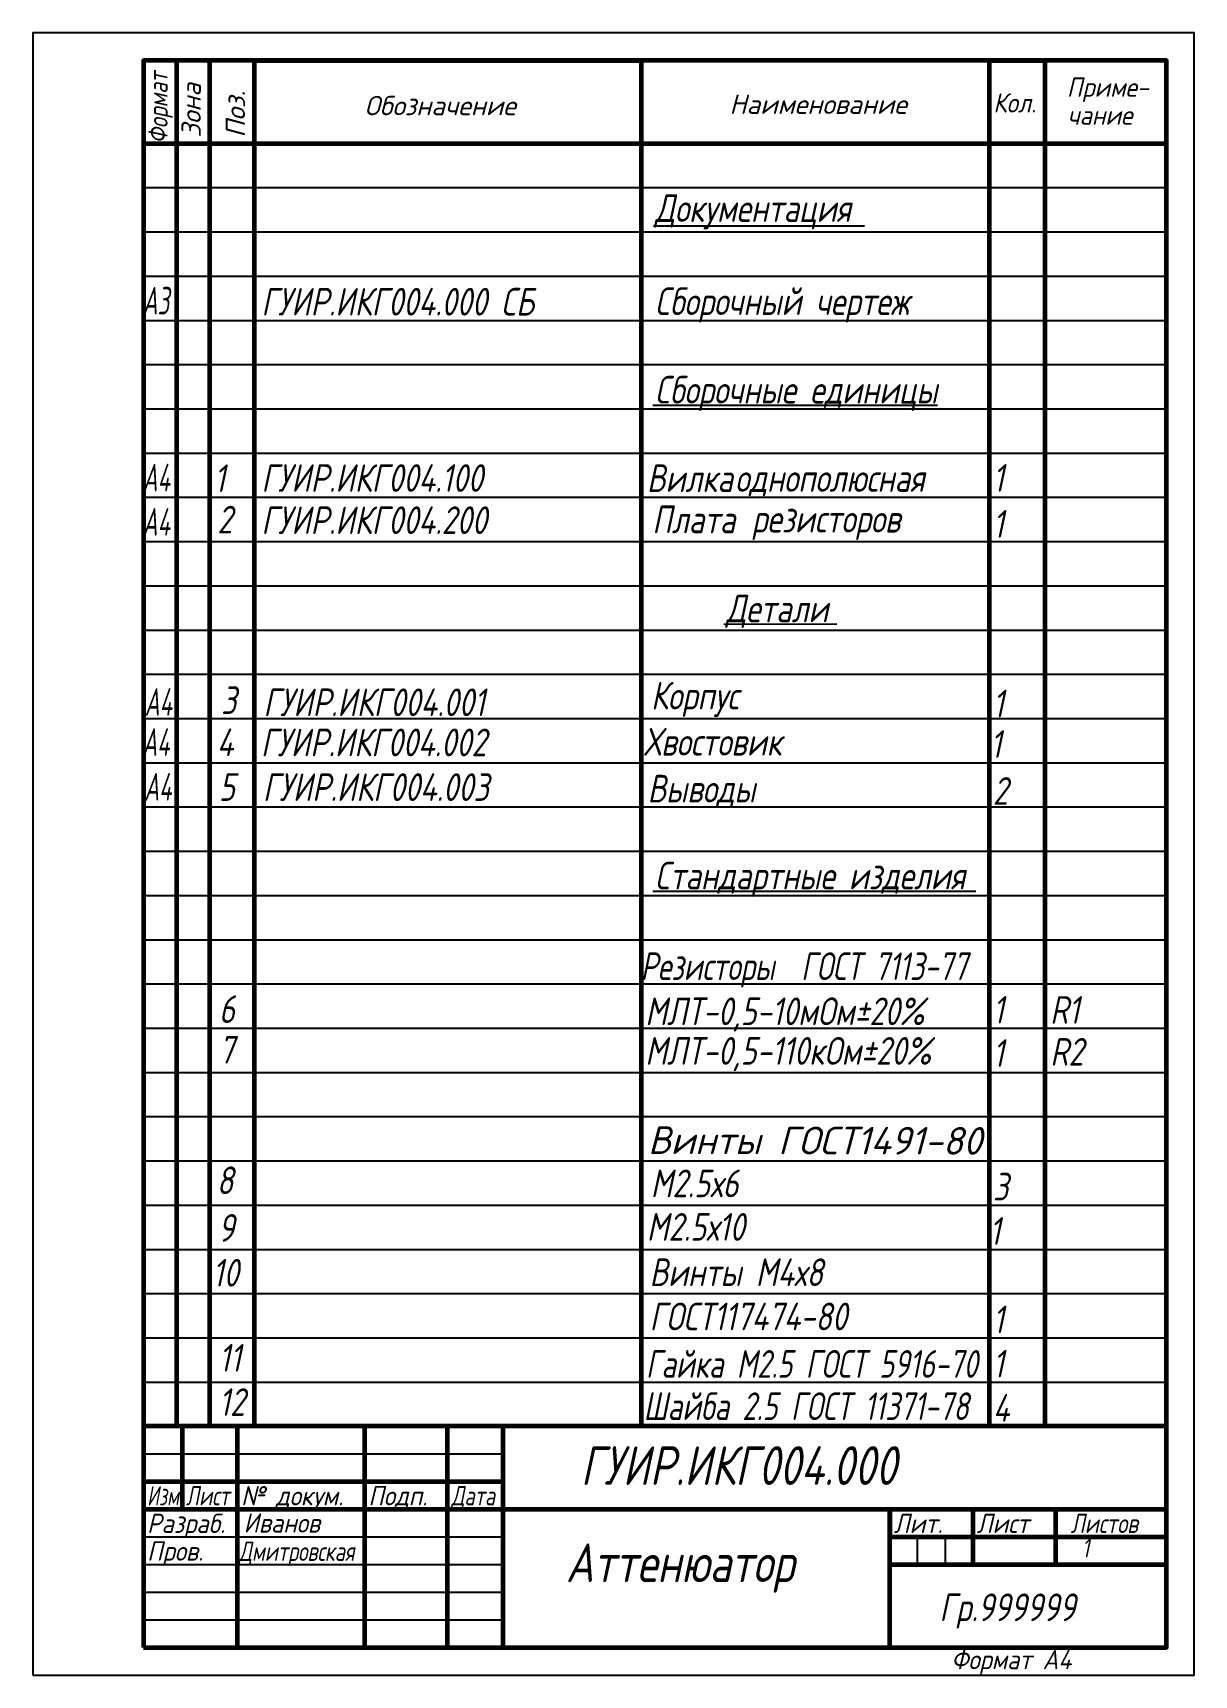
# Model space of a CAD drawing. Header units: millimetres. Extents: x 434 to 1079, y 0 to 297.
# Drawn here: x 869 to 1079, y 0 to 297 of the extents above; entities that cross this region are included whole.
import ezdxf
from ezdxf.enums import TextEntityAlignment as Align

# ---------------------------------------------------------------- set-up
doc = ezdxf.new("R2010")
doc.units = ezdxf.units.MM
doc.header["$LTSCALE"] = 0.5
doc.layers.get('0').update_dxf_attribs({"linetype": 'CONTINUOUS', "lineweight": 60})
doc.layers.add('3-размеры', color=6, linetype='CONTINUOUS')
doc.styles.get("Standard").update_dxf_attribs({"font": 'isocpeui.ttf', "width": 0.8})

msp = doc.modelspace()

# ---------------------------------------------------------------- linework, layer by layer
at = {"color": 7, "linetype": 'Continuous'}
for p, q in [((889, 292.02), (889, 277.02)), ((909, 292.02), (979, 292.02)), ((1042, 292.02), (1052, 292.02)), ((889, 35.02), (954, 35.02)), ((889, 30.02), (954, 30.02)), ((1024, 30.02), (1024, 25.02)), ((889, 5.02), (1074, 5.02))]:
    msp.add_line(p, q, dxfattribs=at)
at = {"color": 7, "linetype": 'Continuous', "lineweight": 60}
for p, q in [((895, 292.02), (895, 45.02)), ((901, 45.02), (901, 292.02)), ((909, 292.02), (909, 45.02)), ((979, 292.02), (979, 45.02)), ((1042, 45.02), (1042, 292.02)), ((1052, 292.02), (1052, 45.02)), ((889, 277.02), (1074, 277.02)), ((1074, 45.02), (889, 45.02)), ((896, 45.02), (896, 30.02)), ((906, 5.02), (906, 45.02)), ((929, 45.02), (929, 5.02)), ((944, 5.02), (944, 45.02)), ((954, 45.02), (954, 5.02)), ((889, 35.02), (954, 35.02)), ((889, 30.02), (954, 30.02)), ((954, 30.02), (1074, 30.02)), ((1024, 5.02), (1024, 30.02)), ((1039, 30.02), (1039, 20.02)), ((1054, 20.02), (1054, 30.02)), ((1024, 25.02), (1074, 25.02)), ((1024, 20.02), (1074, 20.02)), ((1024, 5.02), (1074, 5.02))]:
    msp.add_line(p, q, dxfattribs=at)
at = {"color": 7, "linetype": 'Continuous', "lineweight": -3}
for p, q in [((889, 269.02), (1074, 269.02)), ((889, 261.02), (1074, 261.02)), ((889, 253.02), (1074, 253.02)), ((889, 245.02), (1074, 245.02)), ((889, 237.02), (1074, 237.02)), ((889, 229.02), (1074, 229.02)), ((889, 221.02), (1074, 221.02)), ((889, 213.02), (1074, 213.02)), ((889, 205.02), (1074, 205.02)), ((889, 197.02), (1074, 197.02)), ((889, 189.02), (1074, 189.02)), ((889, 181.02), (1074, 181.02)), ((889, 173.02), (1074, 173.02)), ((889, 165.02), (1074, 165.02)), ((889, 157.02), (1074, 157.02)), ((889, 149.02), (1074, 149.02)), ((889, 141.02), (1074, 141.02)), ((889, 133.02), (1074, 133.02)), ((889, 125.02), (1074, 125.02)), ((889, 117.02), (1074, 117.02)), ((889, 109.02), (1074, 109.02)), ((889, 101.02), (1074, 101.02)), ((889, 93.02), (1074, 93.02)), ((889, 85.02), (1074, 85.02)), ((889, 77.02), (1074, 77.02)), ((889, 69.02), (1074, 69.02)), ((889, 61.02), (1074, 61.02)), ((889, 53.02), (1074, 53.02)), ((889, 40.02), (954, 40.02)), ((889, 25.02), (954, 25.02)), ((1029, 20.02), (1029, 25.02)), ((1034, 25.02), (1034, 20.02)), ((889, 20.02), (954, 20.02)), ((889, 15.02), (954, 15.02)), ((889, 10.02), (954, 10.02))]:
    msp.add_line(p, q, dxfattribs=at)
at = {"color": 7, "lineweight": -3}
for p, q in [((981.24, 262.12), (1019.38, 262.12)), ((981.1, 229.66), (1032.62, 229.66)), ((993.96, 190.1), (1014.36, 190.12)), ((981.1, 141.8), (1039.52, 141.8))]:
    msp.add_line(p, q, dxfattribs=at)
at = {"color": 7, "linetype": 'Continuous', "lineweight": 60}
msp.add_lwpolyline([(889, 5.02), (1074, 5.02), (1074, 292.02), (889, 292.02)], close=True, dxfattribs=at)
at = {"layer": '3-размеры', "color": 7}
msp.add_lwpolyline([(869, 0.02), (1079, 0.02), (1079, 297.02), (869, 297.02)], close=True, dxfattribs=at)

# ---------------------------------------------------------------- texts
at = {"color": 7, "linetype": 'Continuous', "width": 0.8}
msp.add_text('Формат', height=3.5, rotation=90, dxfattribs=at).set_placement((893.38, 277.02))
at = {"color": 7, "linetype": 'Continuous'}
for s, p in [('Зона', (899.38, 278.06)), ('Поз.', (907.38, 278.06))]:
    msp.add_text(s, height=3.5, rotation=90, dxfattribs=at).set_placement(p)
for s, width, p in [('Приме-', 0.9, (1055.98, 285.45)), ('Кол.', 0.9, (1042.67, 282.61)), ('чание', 0.9, (1056.11, 280.39)), ('Изм.', 0.7, (889.67, 30.72)), ('Лист', 0.75, (896.67, 30.72)), ('№ докум.', 0.9, (906.67, 30.72)), ('Подп.', 0.9, (929.67, 30.72)), ('Дата', 0.75, (944.67, 30.72)), ('Разраб.', 0.9, (889.67, 25.72)), ('Лит.', 0.9, (1024.67, 25.72)), ('Лист', 0.9, (1039.67, 25.72)), ('Листов', 0.8, (1056.67, 25.72)), ('Пров.', 0.9, (889.67, 20.72)), ('Формат А4', 0.9, (1035.07, 1.09))]:
    msp.add_text(s, height=3.5, dxfattribs=dict(at, width=width)).set_placement(p)
for s, p in [('Обозначение', (928.97, 282.11)), ('Наименование', (994.95, 282.35))]:
    msp.add_text(s, height=3.5, dxfattribs=at).set_placement(p)
at = {"color": 7, "lineweight": -3}
for s, height, width, p in [('Документация', 5, 0.8, (981.5, 262.82)), ('А3', 5, 0.6, (888.86, 246.08)), ('ГУИР.ИКГ004.000 СБ', 5, 0.8, (910.31, 245.89)), ('Сборочный чертеж', 5, 0.8, (981.5, 245.98)), ('Сборочные единицы', 5, 0.8, (981.5, 229.98)), ('А4', 5, 0.6, (888.86, 214.08)), ('ГУИР.ИКГ004.100', 5, 0.8, (910.31, 214.01)), ('Вилка', 5, 0.8, (980.04, 213.98)), ('однополюсная', 5, 0.8, (996.01, 214.01)), ('1', 5, 0.8, (1042.6, 214.03)), ('А4', 5, 0.6, (888.86, 206.08)), ('2', 5, 0.8, (902.36, 206.49)), ('ГУИР.ИКГ004.200', 5, 0.8, (910.31, 206.38)), ('Плата', 5, 0.8, (981, 206.52)), ('резисторов', 5, 0.8, (999, 206.65)), ('1', 5, 0.8, (1042.6, 205.72)), ('Детали', 5, 0.8, (994.36, 190.42)), ('А4', 5, 0.6, (889.23, 173.52)), ('3', 5, 0.8, (903.02, 173.83)), ('ГУИР.ИКГ004.001', 5, 0.8, (910.68, 173.45)), ('Корпус', 5, 0.8, (980.77, 174.66)), ('1', 5, 0.8, (1042.6, 173.22)), ('А4', 5, 0.6, (888.78, 166.25)), ('4', 5, 0.8, (902.28, 166.21)), ('ГУИР.ИКГ004.002', 5, 0.8, (910.23, 166.19)), ('Хвостовик', 5, 0.8, (979.5, 166.31)), ('1', 5, 0.8, (1042.16, 165.91)), ('А4', 5, 0.6, (889.14, 158.17)), ('5', 5, 0.8, (902.65, 158.13)), ('ГУИР.ИКГ004.003', 5, 0.8, (910.59, 158.11)), ('Выводы', 5, 0.8, (980.16, 157.83)), ('2', 5, 0.8, (1042.6, 157.42)), ('Стандартные изделия', 5, 0.8, (981.5, 142.12)), ('Резисторы  ГОСТ 7113-77', 5, 0.75, (978.92, 125.72)), ('6', 5, 0.8, (902.65, 117.96)), ('МЛТ-0,5-10мОм%%P20%%%', 5, 0.8, (979.74, 117.57)), ('1', 5, 0.8, (1042.6, 117.86)), ('R1', 5, 0.8, (1052.95, 117.82)), ('7', 5, 0.8, (902.65, 110.61)), ('МЛТ-0,5-110кОм%%P20%%%', 5, 0.8, (979.74, 110.41)), ('1', 5, 0.8, (1042.6, 110.02)), ('R2', 5, 0.8, (1052.97, 110.24)), ('8', 5, 0.8, (902.25, 87.01)), ('3', 5, 0.8, (1042.6, 85.86)), ('9', 5, 0.8, (902.5, 78.4)), ('1', 5, 0.8, (1041.97, 77.84)), ('10', 5, 0.8, (901.49, 70.29)), ('Винты М4х8', 5, 0.8, (980.52, 70.38)), ('ГОСТ117474-80', 5, 0.8, (980.52, 62.38)), ('1', 5, 0.8, (1042.6, 61.86)), ('11', 5, 0.8, (902.65, 54.9)), ('1', 5, 0.8, (1042.6, 53.86)), ('12', 5, 0.8, (902.65, 46.9)), ('4', 5, 0.8, (1042.6, 45.86)), ('ГУИР.ИКГ004.000 ', 7, 0.8, (968.07, 34.42)), ('Иванов', 3.5, 0.9, (907.1, 25.8)), ('Дмитровская', 3.5, 0.75, (906.25, 20.67)), ('Аттенюатор', 7, 0.8, (965.38, 16.84)), ('1', 3.5, 0.8, (1058.67, 21.3)), ('Гр.999999', 5, 0.8, (1032.92, 9.79))]:
    msp.add_text(s, height=height, dxfattribs=dict(at, width=width)).set_placement(p)
at = {"color": 7}
for s, width, p in [('1', 0.8, (901.79, 213.98)), ('М2.5х6', 0.8, (980.72, 86.45)), ('М2.5х10', 0.8, (980.01, 78.58)), ('Гайка М2.5 ГОСТ 5916-70', 0.75, (979.85, 53.8)), ('Шайба 2.5 ГОСТ 11371-78', 0.75, (979.44, 46.15))]:
    msp.add_text(s, height=5, dxfattribs=dict(at, width=width)).set_placement(p)
at = {"color": 7, "width": 0.958481}
msp.add_text('Винты ГОСТ1491-80', height=5, rotation=359.862, dxfattribs=at).set_placement((980.24, 94.27), (1040.6, 94.13), align=Align.FIT)

doc.saveas('drawing.dxf')
